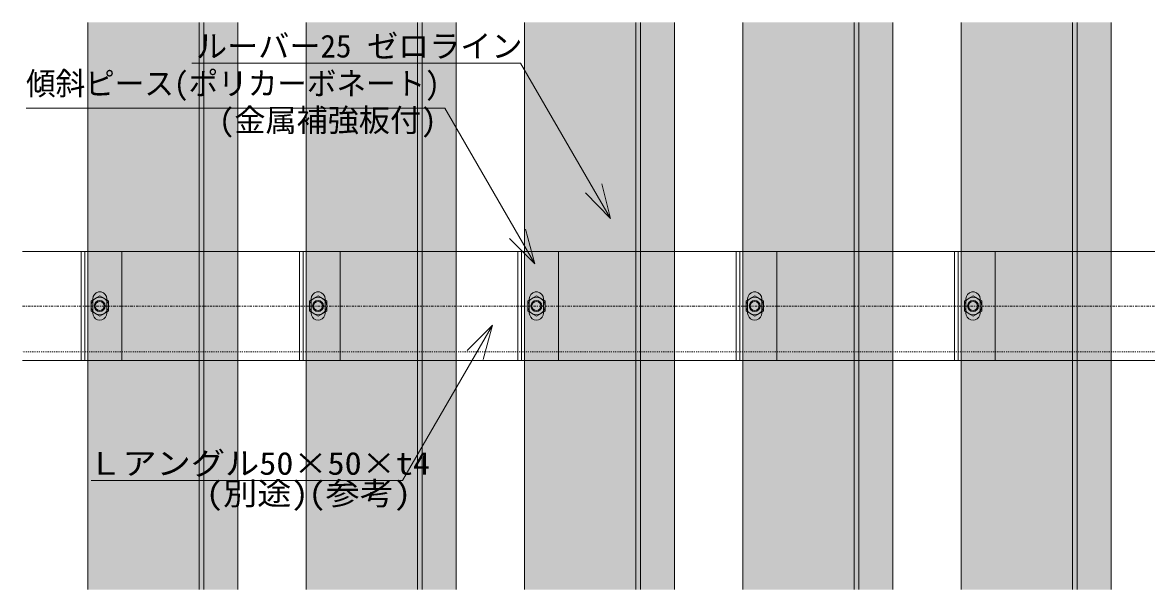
# Model space of a CAD drawing. Units: millimetres, scale not verified. Extents: x -1200 to 1200, y -500 to 500.
# Drawn here: x 261.7 to 364.7, y -298.1 to -246.1 of the extents above; entities that cross this region are included whole.
import ezdxf
from ezdxf.enums import TextEntityAlignment as Align

# ---------------------------------------------------------------- set-up
doc = ezdxf.new("R2010")
doc.units = ezdxf.units.MM
doc.header["$LTSCALE"] = 1.1
doc.linetypes.add('CHAIN1', pattern=[8, 5, -1, 1, -1])
doc.linetypes.add('DASHED1', pattern=[1.8, 1.2, -0.6])
for name, color, linetype, lineweight in [('0-4_ルーバー', 7, 'Continuous', 9), ('0-7_ストリンガー', 7, 'Continuous', 9), ('0-9_傾斜ピース', 7, 'Continuous', 9), ('0-B_文字', 7, 'Continuous', 9)]:
    doc.layers.add(name, color=color, linetype=linetype, lineweight=lineweight)
doc.layers.add('0-6_ハッチング', color=254, linetype='Continuous')
doc.styles.add('ＭＳ ゴシック', font='')
doc.styles.get('ＭＳ ゴシック').set_extended_font_data('MS Gothic')

# ---------------------------------------------------------------- blocks, each defined once
blk = doc.blocks.new('シンボル-26')
at = {"layer": '0-7_ストリンガー'}
for p, q in [((2562.5, 125), (-2562.5, 125)), ((2562.5, -125), (-2562.5, -125))]:
    blk.add_line(p, q, dxfattribs=at)
at = {"layer": '0-7_ストリンガー', "linetype": 'CHAIN1'}
blk.add_line((-2562.5, 0), (2667.05, 0), dxfattribs=at)
at = {"layer": '0-7_ストリンガー', "linetype": 'DASHED1'}
blk.add_line((2562.5, -105), (-2562.5, -105), dxfattribs=at)
blk = doc.blocks.new('グループ-439-1')
at = {"layer": '0-4_ルーバー'}
for p, q in [((122942.39, 171097.26), (122942.39, 169797.26)), ((123196.84, 169797.26), (123196.84, 171097.26)), ((123207.51, 169797.26), (123207.51, 171097.26)), ((123285.38, 169797.26), (123285.38, 171097.26))]:
    blk.add_line(p, q, dxfattribs=at)
blk = doc.blocks.new('グループ-446-1')
at = {"layer": '0-9_傾斜ピース'}
for p, q in [((122926.94, 170322.26), (122926.94, 170572.26)), ((122926.94, 170572.26), (122942.39, 170572.26)), ((122935.32, 170572.26), (122935.32, 170322.26)), ((123020.17, 170572.26), (122942.39, 170572.26)), ((123020.17, 170572.26), (123020.17, 170322.26)), ((122942.39, 170322.26), (122926.94, 170322.26)), ((122942.39, 170322.26), (123020.17, 170322.26))]:
    blk.add_line(p, q, dxfattribs=at)
blk = doc.blocks.new('グループ-447-1')
at = {"layer": '0-9_傾斜ピース'}
for p, q in [((122969.44, 170470.36), (122949.44, 170458.81)), ((122989.44, 170458.81), (122969.44, 170470.36)), ((122949.44, 170458.81), (122949.44, 170435.71)), ((122989.44, 170435.71), (122989.44, 170458.81)), ((122949.44, 170435.71), (122969.44, 170424.17)), ((122969.44, 170424.17), (122989.44, 170435.71))]:
    blk.add_line(p, q, dxfattribs=at)
for radius in [20, 12.5, 10.34]:
    blk.add_circle((122969.44, 170447.26), radius, dxfattribs=at)
blk = doc.blocks.new('グループ-448-1')
at = {"layer": '0-9_傾斜ピース'}
blk.add_lwpolyline([(122974.46, 170415.56), (122969.44, 170414.76), (122964.42, 170415.56), (122959.89, 170417.87), (122956.29, 170421.46), (122953.99, 170425.99), (122953.19, 170431.01), (122953.19, 170463.51), (122954.17, 170469.07), (122956.99, 170473.96), (122961.32, 170477.58), (122966.62, 170479.51), (122972.26, 170479.51), (122977.57, 170477.58), (122981.89, 170473.96), (122984.71, 170469.07), (122985.69, 170463.51), (122985.69, 170431.01), (122984.9, 170425.99), (122982.59, 170421.46), (122978.99, 170417.87)], close=True, dxfattribs=at)
for name in ['グループ-446-1', 'グループ-447-1']:
    blk.add_blockref(name, (0, 0), dxfattribs=at)
blk = doc.blocks.new('グループ-455-1')
at = {"layer": '0-4_ルーバー'}
for p, q in [((123442.39, 171097.26), (123442.39, 169797.26)), ((123696.84, 169797.26), (123696.84, 171097.26)), ((123707.51, 169797.26), (123707.51, 171097.26)), ((123785.38, 169797.26), (123785.38, 171097.26))]:
    blk.add_line(p, q, dxfattribs=at)
blk = doc.blocks.new('グループ-462-1')
at = {"layer": '0-9_傾斜ピース'}
for p, q in [((123426.94, 170322.26), (123426.94, 170572.26)), ((123426.94, 170572.26), (123442.39, 170572.26)), ((123435.32, 170572.26), (123435.32, 170322.26)), ((123520.17, 170572.26), (123442.39, 170572.26)), ((123520.17, 170572.26), (123520.17, 170322.26)), ((123442.39, 170322.26), (123426.94, 170322.26)), ((123442.39, 170322.26), (123520.17, 170322.26))]:
    blk.add_line(p, q, dxfattribs=at)
blk = doc.blocks.new('グループ-463-1')
at = {"layer": '0-9_傾斜ピース'}
for p, q in [((123469.44, 170470.36), (123449.44, 170458.81)), ((123489.44, 170458.81), (123469.44, 170470.36)), ((123449.44, 170458.81), (123449.44, 170435.71)), ((123489.44, 170435.71), (123489.44, 170458.81)), ((123449.44, 170435.71), (123469.44, 170424.17)), ((123469.44, 170424.17), (123489.44, 170435.71))]:
    blk.add_line(p, q, dxfattribs=at)
for radius in [20, 12.5, 10.34]:
    blk.add_circle((123469.44, 170447.26), radius, dxfattribs=at)
blk = doc.blocks.new('グループ-464-1')
at = {"layer": '0-9_傾斜ピース'}
blk.add_lwpolyline([(123474.46, 170415.56), (123469.44, 170414.76), (123464.42, 170415.56), (123459.89, 170417.87), (123456.29, 170421.46), (123453.99, 170425.99), (123453.19, 170431.01), (123453.19, 170463.51), (123454.17, 170469.07), (123456.99, 170473.96), (123461.32, 170477.58), (123466.62, 170479.51), (123472.26, 170479.51), (123477.57, 170477.58), (123481.89, 170473.96), (123484.71, 170469.07), (123485.69, 170463.51), (123485.69, 170431.01), (123484.9, 170425.99), (123482.59, 170421.46), (123478.99, 170417.87)], close=True, dxfattribs=at)
for name in ['グループ-462-1', 'グループ-463-1']:
    blk.add_blockref(name, (0, 0), dxfattribs=at)
blk = doc.blocks.new('グループ-471-1')
at = {"layer": '0-4_ルーバー'}
for p, q in [((123942.39, 171097.26), (123942.39, 169797.26)), ((124196.84, 169797.26), (124196.84, 171097.26)), ((124207.51, 169797.26), (124207.51, 171097.26)), ((124285.38, 169797.26), (124285.38, 171097.26))]:
    blk.add_line(p, q, dxfattribs=at)
blk = doc.blocks.new('グループ-478-1')
at = {"layer": '0-9_傾斜ピース'}
for p, q in [((123926.94, 170322.26), (123926.94, 170572.26)), ((123926.94, 170572.26), (123942.39, 170572.26)), ((123935.32, 170572.26), (123935.32, 170322.26)), ((124020.17, 170572.26), (123942.39, 170572.26)), ((124020.17, 170572.26), (124020.17, 170322.26)), ((123942.39, 170322.26), (123926.94, 170322.26)), ((123942.39, 170322.26), (124020.17, 170322.26))]:
    blk.add_line(p, q, dxfattribs=at)
blk = doc.blocks.new('グループ-479-1')
at = {"layer": '0-9_傾斜ピース'}
for p, q in [((123969.44, 170470.36), (123949.44, 170458.81)), ((123989.44, 170458.81), (123969.44, 170470.36)), ((123949.44, 170458.81), (123949.44, 170435.71)), ((123989.44, 170435.71), (123989.44, 170458.81)), ((123949.44, 170435.71), (123969.44, 170424.17)), ((123969.44, 170424.17), (123989.44, 170435.71))]:
    blk.add_line(p, q, dxfattribs=at)
for radius in [20, 12.5, 10.34]:
    blk.add_circle((123969.44, 170447.26), radius, dxfattribs=at)
blk = doc.blocks.new('グループ-480-1')
at = {"layer": '0-9_傾斜ピース'}
blk.add_lwpolyline([(123974.46, 170415.56), (123969.44, 170414.76), (123964.42, 170415.56), (123959.89, 170417.87), (123956.29, 170421.46), (123953.99, 170425.99), (123953.19, 170431.01), (123953.19, 170463.51), (123954.17, 170469.07), (123956.99, 170473.96), (123961.32, 170477.58), (123966.62, 170479.51), (123972.26, 170479.51), (123977.57, 170477.58), (123981.89, 170473.96), (123984.71, 170469.07), (123985.69, 170463.51), (123985.69, 170431.01), (123984.9, 170425.99), (123982.59, 170421.46), (123978.99, 170417.87)], close=True, dxfattribs=at)
for name in ['グループ-478-1', 'グループ-479-1']:
    blk.add_blockref(name, (0, 0), dxfattribs=at)
blk = doc.blocks.new('グループ-487-1')
at = {"layer": '0-4_ルーバー'}
for p, q in [((124442.39, 171097.26), (124442.39, 169797.26)), ((124696.84, 169797.26), (124696.84, 171097.26)), ((124707.51, 169797.26), (124707.51, 171097.26)), ((124785.38, 169797.26), (124785.38, 171097.26))]:
    blk.add_line(p, q, dxfattribs=at)
blk = doc.blocks.new('グループ-494-1')
at = {"layer": '0-9_傾斜ピース'}
for p, q in [((124426.94, 170322.26), (124426.94, 170572.26)), ((124426.94, 170572.26), (124442.39, 170572.26)), ((124435.32, 170572.26), (124435.32, 170322.26)), ((124520.17, 170572.26), (124442.39, 170572.26)), ((124520.17, 170572.26), (124520.17, 170322.26)), ((124442.39, 170322.26), (124426.94, 170322.26)), ((124442.39, 170322.26), (124520.17, 170322.26))]:
    blk.add_line(p, q, dxfattribs=at)
blk = doc.blocks.new('グループ-495-1')
at = {"layer": '0-9_傾斜ピース'}
for p, q in [((124469.44, 170470.36), (124449.44, 170458.81)), ((124489.44, 170458.81), (124469.44, 170470.36)), ((124449.44, 170458.81), (124449.44, 170435.71)), ((124489.44, 170435.71), (124489.44, 170458.81)), ((124449.44, 170435.71), (124469.44, 170424.17)), ((124469.44, 170424.17), (124489.44, 170435.71))]:
    blk.add_line(p, q, dxfattribs=at)
for radius in [20, 12.5, 10.34]:
    blk.add_circle((124469.44, 170447.26), radius, dxfattribs=at)
blk = doc.blocks.new('グループ-496-1')
at = {"layer": '0-9_傾斜ピース'}
blk.add_lwpolyline([(124474.46, 170415.56), (124469.44, 170414.76), (124464.42, 170415.56), (124459.89, 170417.87), (124456.29, 170421.46), (124453.99, 170425.99), (124453.19, 170431.01), (124453.19, 170463.51), (124454.17, 170469.07), (124456.99, 170473.96), (124461.32, 170477.58), (124466.62, 170479.51), (124472.26, 170479.51), (124477.57, 170477.58), (124481.89, 170473.96), (124484.71, 170469.07), (124485.69, 170463.51), (124485.69, 170431.01), (124484.9, 170425.99), (124482.59, 170421.46), (124478.99, 170417.87)], close=True, dxfattribs=at)
for name in ['グループ-494-1', 'グループ-495-1']:
    blk.add_blockref(name, (0, 0), dxfattribs=at)
blk = doc.blocks.new('グループ-503-1')
at = {"layer": '0-4_ルーバー'}
for p, q in [((124942.39, 171097.26), (124942.39, 169797.26)), ((125196.84, 169797.26), (125196.84, 171097.26)), ((125207.51, 169797.26), (125207.51, 171097.26)), ((125285.38, 169797.26), (125285.38, 171097.26))]:
    blk.add_line(p, q, dxfattribs=at)
blk = doc.blocks.new('グループ-510-1')
at = {"layer": '0-9_傾斜ピース'}
for p, q in [((124926.94, 170322.26), (124926.94, 170572.26)), ((124926.94, 170572.26), (124942.39, 170572.26)), ((124935.32, 170572.26), (124935.32, 170322.26)), ((125020.17, 170572.26), (124942.39, 170572.26)), ((125020.17, 170572.26), (125020.17, 170322.26)), ((124942.39, 170322.26), (124926.94, 170322.26)), ((124942.39, 170322.26), (125020.17, 170322.26))]:
    blk.add_line(p, q, dxfattribs=at)
blk = doc.blocks.new('グループ-511-1')
at = {"layer": '0-9_傾斜ピース'}
for p, q in [((124969.44, 170470.36), (124949.44, 170458.81)), ((124989.44, 170458.81), (124969.44, 170470.36)), ((124949.44, 170458.81), (124949.44, 170435.71)), ((124989.44, 170435.71), (124989.44, 170458.81)), ((124949.44, 170435.71), (124969.44, 170424.17)), ((124969.44, 170424.17), (124989.44, 170435.71))]:
    blk.add_line(p, q, dxfattribs=at)
for radius in [20, 12.5, 10.34]:
    blk.add_circle((124969.44, 170447.26), radius, dxfattribs=at)
blk = doc.blocks.new('グループ-512-1')
at = {"layer": '0-9_傾斜ピース'}
blk.add_lwpolyline([(124974.46, 170415.56), (124969.44, 170414.76), (124964.42, 170415.56), (124959.89, 170417.87), (124956.29, 170421.46), (124953.99, 170425.99), (124953.19, 170431.01), (124953.19, 170463.51), (124954.17, 170469.07), (124956.99, 170473.96), (124961.32, 170477.58), (124966.62, 170479.51), (124972.26, 170479.51), (124977.57, 170477.58), (124981.89, 170473.96), (124984.71, 170469.07), (124985.69, 170463.51), (124985.69, 170431.01), (124984.9, 170425.99), (124982.59, 170421.46), (124978.99, 170417.87)], close=True, dxfattribs=at)
for name in ['グループ-510-1', 'グループ-511-1']:
    blk.add_blockref(name, (0, 0), dxfattribs=at)

msp = doc.modelspace()

# ---------------------------------------------------------------- linework, layer by layer
at = {"layer": '0-6_ハッチング'}
for points in [[(267.696, -298.11), (267.696, -246.11), (281.415, -298.11), (281.415, -246.11)], [(287.696, -298.11), (287.696, -246.11), (301.415, -298.11), (301.415, -246.11)], [(307.696, -298.11), (307.696, -246.11), (321.415, -298.11), (321.415, -246.11)], [(327.696, -298.11), (327.696, -246.11), (341.415, -298.11), (341.415, -246.11)], [(347.696, -298.11), (347.696, -246.11), (361.415, -298.11), (361.415, -246.11)]]:
    msp.add_solid(points, dxfattribs=at)
at = {"layer": '0-B_文字'}
for p, q in [((307.324, -249.831), (277.2, -249.831)), ((307.324, -249.831), (315.563, -264.101)), ((300.39, -253.984), (262.024, -253.984)), ((300.39, -253.984), (308.629, -268.254)), ((296.51, -288.123), (304.748, -273.854)), ((296.51, -288.123), (267.998, -288.123))]:
    msp.add_line(p, q, dxfattribs=at)
for points in [[(314.767, -260.911), (315.563, -264.101), (313.279, -261.736)], [(307.778, -265.079), (308.629, -268.254), (306.304, -265.929)], [(302.424, -276.178), (304.748, -273.854), (303.897, -277.029)]]:
    msp.add_lwpolyline(points, dxfattribs=at)

# ---------------------------------------------------------------- block references
at = {"layer": '0-4_ルーバー', "xscale": 0.04, "yscale": 0.04}
for name in ['グループ-439-1', 'グループ-455-1', 'グループ-471-1', 'グループ-487-1', 'グループ-503-1']:
    msp.add_blockref(name, (-4650, -7090), dxfattribs=at)
at = {"layer": '0-7_ストリンガー', "xscale": 0.04, "yscale": 0.04}
msp.add_blockref('シンボル-26', (364.196, -272.11), dxfattribs=at)
at = {"layer": '0-9_傾斜ピース', "xscale": 0.04, "yscale": 0.04}
for name in ['グループ-448-1', 'グループ-464-1', 'グループ-480-1', 'グループ-496-1', 'グループ-512-1']:
    msp.add_blockref(name, (-4650, -7090), dxfattribs=at)

# ---------------------------------------------------------------- texts
at = {"layer": '0-B_文字', "style": 'ＭＳ ゴシック'}
for s, height, p in [('ルーバー25 ゼロライン', 2.089, (277.595, -249.95)), ('(金属補強板付)', 2.09, (279.685, -256.743))]:
    msp.add_text(s, height=height, dxfattribs=at).set_placement(p, align=Align.BOTTOM_LEFT)
for s, height, width, p in [('傾斜ピース(ポリカーボネート)', 2.09, 0.95, (262.024, -253.379)), ('Ｌアングル50×50×t4', 2.09, 1.1, (267.708, -288.211)), ('(別途)(参考)', 2.089, 1.1, (278.502, -290.97))]:
    msp.add_text(s, height=height, dxfattribs=dict(at, width=width)).set_placement(p, align=Align.BOTTOM_LEFT)

doc.saveas('drawing.dxf')
